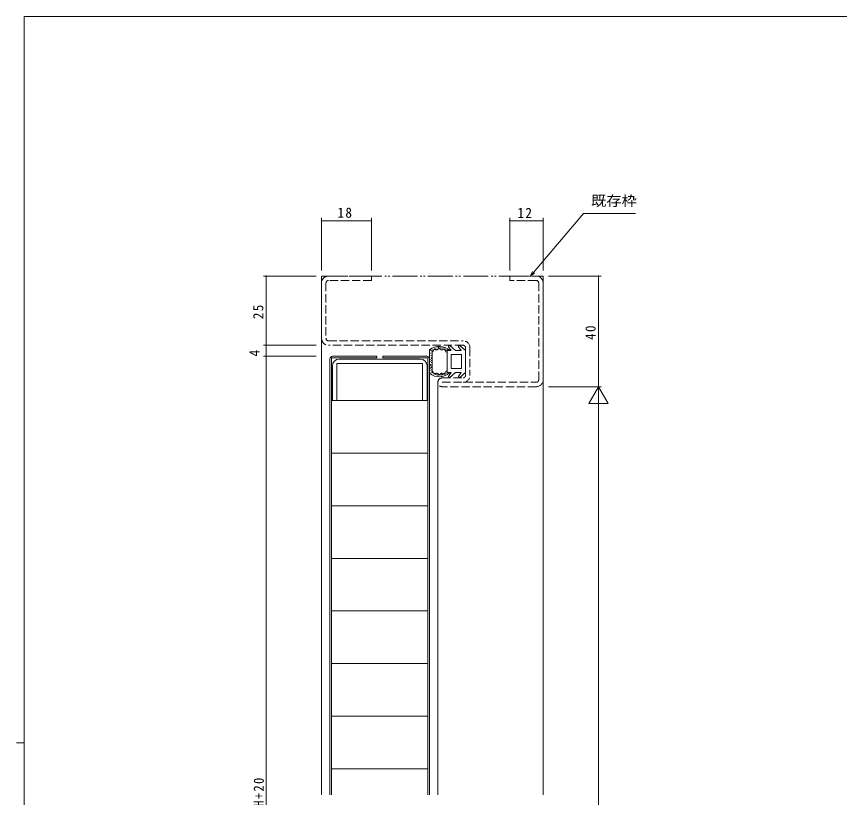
# Model space of a CAD drawing. Units: millimetres on the paper. Extents: x -420 to 373, y -297 to 267.
# Drawn here: x -420.5 to -123.3, y -17.8 to 264.4 of the extents above; entities that cross this region are included whole.
import ezdxf
from ezdxf.enums import TextEntityAlignment as Align

# ---------------------------------------------------------------- set-up
doc = ezdxf.new("R2010")
doc.units = ezdxf.units.MM
doc.linetypes.add('DASHED3', pattern=[4, 3, -1])
doc.linetypes.add('DOUBLE_CHAIN2', pattern=[12.8, 9, -1, 0.6, -0.6, 0.6, -1])
for name, color, linetype, lineweight in [('0-1_USER1', 7, 'Continuous', 9), ('0-3_YKK_11', 7, 'DASHED3', 9), ('0-4_YKK_12', 2, 'DOUBLE_CHAIN2', 9), ('0-5_YSS_K', 4, 'Continuous', 9), ('0-7_YKK_D', 6, 'Continuous', 9)]:
    doc.layers.add(name, color=color, linetype=linetype, lineweight=lineweight)
doc.styles.add('ＭＳ ゴシック', font='')
doc.styles.get('ＭＳ ゴシック').set_extended_font_data('MS Gothic')

msp = doc.modelspace()

# ---------------------------------------------------------------- linework, layer by layer
at = {"layer": '0-1_USER1'}
for p, q in [((-417.7, -260.6), (-417.7, 264.4)), ((352.3, 264.4), (-417.7, 264.4)), ((-420.5, 1.9), (-417.7, 1.9))]:
    msp.add_line(p, q, dxfattribs=at)
at = {"layer": '0-3_YKK_11'}
for p, q in [((-307.825, 170.609), (-292.325, 170.609)), ((-292.325, 170.609), (-292.325, 169.009)), ((-242.325, 169.009), (-242.325, 170.609)), ((-242.325, 170.609), (-232.825, 170.609)), ((-310.325, 148.109), (-310.325, 168.109)), ((-308.725, 168.109), (-308.725, 148.109)), ((-292.325, 169.009), (-307.825, 169.009)), ((-232.825, 169.009), (-242.325, 169.009)), ((-231.925, 133.109), (-231.925, 168.109)), ((-230.325, 168.109), (-230.325, 133.109)), ((-307.825, 147.209), (-259.225, 147.209)), ((-259.225, 145.609), (-307.825, 145.609)), ((-258.325, 134.709), (-258.325, 144.709)), ((-256.725, 144.709), (-256.725, 134.709)), ((-266.725, 133.809), (-259.225, 133.809)), ((-266.725, 132.209), (-232.825, 132.209)), ((-232.825, 130.609), (-266.725, 130.609))]:
    msp.add_line(p, q, dxfattribs=at)
at = {"layer": '0-3_YKK_11', "linetype": 'Continuous'}
for p, q in [((-274.725, 140.609), (-303.925, 140.609)), ((-306.425, 138.109), (-306.425, 125.609)), ((-304.825, 125.609), (-304.825, 139.009)), ((-304.825, 139.009), (-273.825, 139.009)), ((-273.825, 139.009), (-273.825, 125.609)), ((-272.225, 125.609), (-272.225, 138.109)), ((-306.425, 125.609), (-304.825, 125.609)), ((-273.825, 125.609), (-272.225, 125.609))]:
    msp.add_line(p, q, dxfattribs=at)
at = {"layer": '0-3_YKK_11'}
for centre, radius, start, end in [((-307.825, 168.109), 2.5, 89.99997, 180.00002), ((-232.825, 168.109), 2.5, 359.99998, 89.99997), ((-307.825, 168.109), 0.9, 89.99997, 180.00002), ((-232.825, 168.109), 0.9, 359.99998, 89.99997), ((-307.825, 148.109), 2.5, 179.99966, 270), ((-307.825, 148.109), 0.9, 180.00002, 270), ((-259.225, 144.709), 2.5, 359.99998, 89.99997), ((-259.225, 144.709), 0.9, 359.99998, 89.99997), ((-266.725, 132.209), 1.6, 89.99945, 270), ((-259.225, 134.709), 0.9, 270.00098, 359.99998), ((-259.225, 134.709), 2.5, 270, 359.99998), ((-232.825, 133.109), 0.9, 270, 359.99998), ((-232.825, 133.109), 2.5, 270, 359.99998)]:
    msp.add_arc(centre, radius, start, end, dxfattribs=at)
at = {"layer": '0-3_YKK_11', "linetype": 'Continuous'}
for centre, start, end in [((-303.925, 138.109), 90, 179.99998), ((-274.725, 138.109), 0, 89.99998)]:
    msp.add_arc(centre, 2.5, start, end, dxfattribs=at)
at = {"layer": '0-4_YKK_12'}
msp.add_line((-310.325, 170.609), (-230.325, 170.609), dxfattribs=at)
at = {"layer": '0-4_YKK_12', "linetype": 'Continuous'}
for p, q in [((-310.325, 170.604), (-310.325, -16.891)), ((-230.325, 170.609), (-230.325, -16.891)), ((-268.325, 132.209), (-268.325, -16.891))]:
    msp.add_line(p, q, dxfattribs=at)
at = {"layer": '0-5_YSS_K'}
for p, q in [((-271.325, 143.951), (-271.325, 135.466)), ((-271.292, 143.313), (-271.292, 143.513)), ((-271.029, 143.742), (-271.029, 143.942)), ((-270.917, 142.632), (-270.917, 142.832)), ((-270.631, 143.436), (-270.631, 143.636)), ((-270.528, 143.623), (-270.528, 143.823)), ((-270.421, 144.041), (-270.421, 144.241)), ((-270.214, 143.284), (-270.325, 143.228)), ((-270.325, 136.189), (-270.325, 143.228)), ((-270.166, 143.32), (-270.214, 143.284)), ((-270.182, 143.504), (-270.182, 143.704)), ((-270.121, 143.362), (-270.166, 143.32)), ((-270.041, 143.462), (-270.121, 143.362)), ((-269.907, 143.694), (-270.041, 143.462)), ((-269.944, 143.909), (-269.944, 144.109)), ((-269.779, 143.913), (-269.907, 143.694)), ((-269.707, 143.996), (-269.779, 143.913)), ((-269.667, 144.027), (-269.707, 143.996)), ((-269.624, 144.051), (-269.667, 144.027)), ((-269.578, 144.066), (-269.624, 144.051)), ((-269.528, 144.072), (-269.578, 144.066)), ((-269.419, 144.065), (-269.528, 144.072)), ((-269.301, 144.039), (-269.419, 144.065)), ((-269.407, 144.315), (-269.407, 144.515)), ((-269.177, 144.003), (-269.301, 144.039)), ((-268.918, 143.933), (-269.177, 144.003)), ((-269.025, 144.1), (-269.025, 144.3)), ((-268.789, 143.917), (-268.918, 143.933)), ((-268.664, 143.926), (-268.789, 143.917)), ((-268.691, 144.518), (-268.691, 144.718)), ((-268.545, 143.965), (-268.664, 143.926)), ((-268.432, 144.028), (-268.545, 143.965)), ((-268.22, 144.19), (-268.432, 144.028)), ((-268.274, 144.542), (-268.274, 144.742)), ((-268.02, 144.341), (-268.22, 144.19)), ((-268.131, 144.84), (-268.131, 145.04)), ((-267.922, 144.39), (-268.02, 144.341)), ((-267.874, 144.403), (-267.922, 144.39)), ((-267.825, 144.409), (-267.874, 144.403)), ((-267.777, 144.405), (-267.825, 144.409)), ((-267.728, 144.392), (-267.777, 144.405)), ((-267.63, 144.346), (-267.728, 144.392)), ((-267.53, 144.278), (-267.63, 144.346)), ((-267.594, 144.876), (-267.594, 145.076)), ((-267.428, 144.198), (-267.53, 144.278)), ((-267.451, 144.673), (-267.451, 144.873)), ((-267.215, 144.035), (-267.428, 144.198)), ((-267.103, 143.969), (-267.215, 144.035)), ((-266.987, 143.926), (-267.103, 143.969)), ((-266.865, 143.911), (-266.987, 143.926)), ((-266.95, 144.267), (-266.95, 144.467)), ((-266.74, 143.92), (-266.865, 143.911)), ((-266.842, 144.828), (-266.842, 145.028)), ((-266.488, 143.979), (-266.74, 143.92)), ((-266.245, 144.042), (-266.488, 143.979)), ((-266.429, 144.471), (-266.429, 144.67)), ((-266.132, 144.057), (-266.245, 144.042)), ((-266.078, 144.057), (-266.132, 144.057)), ((-266.027, 144.051), (-266.078, 144.057)), ((-265.978, 144.038), (-266.027, 144.051)), ((-265.931, 144.018), (-265.978, 144.038)), ((-265.844, 143.96), (-265.931, 144.018)), ((-265.865, 144.412), (-265.865, 144.612)), ((-265.765, 143.88), (-265.844, 143.96)), ((-265.692, 143.782), (-265.765, 143.88)), ((-265.559, 143.547), (-265.692, 143.782)), ((-265.69, 143.931), (-265.69, 144.131)), ((-265.436, 143.284), (-265.559, 143.547)), ((-265.361, 143.638), (-265.361, 143.838)), ((-265.025, 143.709), (-265.025, 139.709)), ((-263.545, 143.709), (-265.025, 143.709)), ((-264.986, 143.99), (-264.986, 144.19)), ((-263.545, 143.709), (-264.446, 145.056)), ((-261.925, 143.709), (-264.004, 145.453)), ((-259.945, 143.709), (-261.925, 143.709)), ((-259.945, 143.709), (-260.846, 145.056)), ((-258.325, 143.709), (-260.404, 145.453)), ((-258.325, 143.709), (-258.325, 135.709)), ((-307.325, 140.609), (-307.325, -16.891)), ((-290.425, 141.009), (-306.725, 141.009)), ((-306.725, 141.009), (-306.725, -16.891)), ((-306.325, 141.609), (-290.425, 141.609)), ((-290.425, 141.609), (-290.425, 141.009)), ((-288.225, 141.609), (-288.225, 141.009)), ((-272.325, 141.609), (-288.225, 141.609)), ((-288.225, 141.009), (-271.925, 141.009)), ((-271.925, 141.009), (-271.925, -16.891)), ((-271.325, 140.609), (-271.325, -16.891)), ((-271.006, 139.576), (-271.006, 139.776)), ((-270.935, 140.309), (-270.935, 140.509)), ((-270.845, 141.721), (-270.845, 141.921)), ((-270.792, 141.131), (-270.792, 141.331)), ((-270.649, 140.702), (-270.649, 140.902)), ((-270.595, 140.023), (-270.595, 140.223)), ((-270.452, 141.792), (-270.452, 141.992)), ((-265.025, 135.709), (-265.025, 139.709)), ((-259.825, 142.209), (-263.525, 142.209)), ((-263.525, 137.209), (-263.525, 142.209)), ((-259.825, 137.209), (-259.825, 142.209)), ((-271.024, 137.235), (-271.024, 137.435)), ((-270.971, 138.307), (-270.971, 138.507)), ((-270.828, 138.575), (-270.828, 138.775)), ((-270.756, 137.503), (-270.756, 137.703)), ((-270.738, 137.95), (-270.738, 138.15)), ((-270.595, 139.236), (-270.595, 139.436)), ((-270.542, 136.788), (-270.542, 136.988)), ((-259.825, 137.209), (-263.525, 137.209)), ((-271.172, 135.726), (-271.172, 135.926)), ((-270.828, 136.502), (-270.828, 136.702)), ((-270.624, 135.822), (-270.624, 136.022)), ((-270.54, 135.476), (-270.54, 135.676)), ((-270.325, 136.189), (-270.214, 136.133)), ((-270.242, 135.667), (-270.242, 135.867)), ((-270.214, 136.133), (-270.166, 136.097)), ((-270.166, 136.097), (-270.121, 136.055)), ((-270.121, 136.055), (-270.041, 135.955)), ((-270.041, 135.955), (-269.907, 135.723)), ((-269.907, 135.723), (-269.779, 135.505)), ((-269.801, 135.142), (-269.801, 135.342)), ((-269.779, 135.505), (-269.707, 135.421)), ((-269.707, 135.421), (-269.667, 135.39)), ((-269.667, 135.39), (-269.624, 135.366)), ((-269.624, 135.366), (-269.578, 135.352)), ((-269.578, 135.352), (-269.528, 135.345)), ((-269.528, 135.345), (-269.419, 135.352)), ((-269.419, 135.352), (-269.301, 135.378)), ((-269.335, 135.201), (-269.335, 135.402)), ((-269.323, 134.927), (-269.323, 135.127)), ((-269.301, 135.378), (-269.177, 135.414)), ((-269.177, 135.414), (-268.918, 135.484)), ((-269.097, 135.166), (-269.097, 135.366)), ((-268.918, 135.484), (-268.789, 135.5)), ((-268.789, 135.5), (-268.664, 135.491)), ((-268.727, 134.76), (-268.727, 134.96)), ((-268.664, 135.491), (-268.545, 135.453)), ((-268.596, 135.034), (-268.596, 135.234)), ((-268.545, 135.453), (-268.432, 135.39)), ((-268.432, 135.39), (-268.22, 135.228)), ((-268.333, 134.629), (-268.333, 134.829)), ((-268.22, 135.228), (-268.02, 135.077)), ((-268.143, 134.832), (-268.143, 135.032)), ((-268.02, 135.077), (-267.922, 135.028)), ((-267.922, 135.028), (-267.874, 135.014)), ((-267.874, 135.014), (-267.825, 135.009)), ((-267.825, 135.009), (-267.777, 135.013)), ((-267.777, 135.013), (-267.728, 135.025)), ((-267.728, 135.025), (-267.63, 135.072)), ((-267.63, 135.072), (-267.53, 135.139)), ((-267.57, 134.617), (-267.57, 134.817)), ((-267.546, 134.796), (-267.546, 134.996)), ((-267.53, 135.139), (-267.428, 135.22)), ((-267.428, 135.22), (-267.215, 135.383)), ((-267.215, 135.383), (-267.103, 135.448)), ((-267.103, 135.448), (-266.987, 135.491)), ((-267.021, 135.19), (-267.021, 135.39)), ((-266.987, 135.491), (-266.865, 135.506)), ((-266.938, 134.426), (-266.938, 134.626)), ((-266.865, 135.506), (-266.74, 135.497)), ((-266.854, 134.963), (-266.854, 135.163)), ((-266.74, 135.497), (-266.488, 135.438)), ((-266.522, 134.958), (-266.522, 135.158)), ((-266.488, 135.438), (-266.245, 135.375)), ((-266.245, 135.375), (-266.132, 135.36)), ((-266.132, 135.36), (-266.078, 135.36)), ((-266.1, 135.005), (-266.1, 135.205)), ((-266.078, 135.36), (-266.027, 135.366)), ((-266.027, 135.366), (-265.978, 135.38)), ((-265.978, 135.38), (-265.931, 135.4)), ((-265.931, 135.4), (-265.844, 135.458)), ((-265.844, 135.458), (-265.765, 135.538)), ((-265.765, 135.538), (-265.692, 135.635)), ((-265.713, 135.063), (-265.713, 135.263)), ((-265.692, 135.635), (-265.559, 135.87)), ((-265.559, 135.87), (-265.436, 136.133)), ((-265.091, 135.392), (-265.091, 135.592)), ((-263.545, 135.709), (-265.025, 135.709)), ((-263.545, 135.709), (-264.446, 134.361)), ((-261.925, 135.709), (-264.004, 133.964)), ((-259.945, 135.709), (-261.925, 135.709)), ((-259.945, 135.709), (-260.846, 134.361)), ((-258.325, 135.709), (-260.404, 133.964)), ((-306.725, 125.609), (-271.925, 125.609)), ((-306.725, 106.609), (-272.225, 106.609)), ((-306.725, 87.609), (-271.925, 87.609)), ((-306.725, 68.609), (-272.225, 68.609)), ((-306.725, 49.609), (-272.225, 49.609)), ((-306.725, 30.609), (-272.225, 30.609)), ((-306.725, 11.609), (-272.225, 11.609)), ((-306.725, -7.391), (-272.225, -7.391))]:
    msp.add_line(p, q, dxfattribs=at)
for centre, radius, start, end in [((-267.825, 139.709), 5.5, 46.65823, 129.51962), ((-267.825, 139.709), 4.3, 49.3705, 56.24989), ((-264.197, 145.223), 0.3, 49.99756, 213.78885), ((-260.597, 145.223), 0.3, 49.99756, 213.78885), ((-306.325, 140.609), 1, 90, 180), ((-272.325, 140.609), 1, 0, 90), ((-267.825, 139.709), 5.5, 230.48035, 313.34175), ((-267.825, 139.709), 4.3, 303.74989, 310.62927), ((-264.197, 134.194), 0.3, 146.21114, 310.00243), ((-260.597, 134.194), 0.3, 146.21114, 310.00243)]:
    msp.add_arc(centre, radius, start, end, dxfattribs=at)
at = {"layer": '0-7_YKK_D'}
for p, q in [((-310.325, 172.609), (-310.325, 191.609)), ((-310.325, 190.609), (-292.325, 190.609)), ((-292.325, 172.609), (-292.325, 191.609)), ((-242.325, 172.609), (-242.325, 191.609)), ((-242.325, 190.609), (-230.325, 190.609)), ((-233.835, 171.902), (-215.697, 193.152)), ((-230.325, 172.609), (-230.325, 191.609)), ((-215.697, 193.152), (-196.997, 193.152)), ((-312.325, 170.609), (-331.325, 170.609)), ((-330.325, 170.609), (-330.325, 145.609)), ((-234.939, 170.609), (-234.182, 172.197)), ((-234.939, 170.609), (-233.835, 171.902)), ((-233.489, 171.606), (-234.939, 170.609)), ((-228.325, 170.609), (-209.325, 170.609)), ((-210.325, 170.609), (-210.325, 130.609)), ((-312.325, 145.609), (-331.325, 145.609)), ((-312.325, 145.609), (-331.325, 145.609)), ((-330.325, 145.609), (-330.325, 141.609)), ((-312.325, 141.609), (-331.325, 141.609)), ((-312.325, 141.609), (-331.325, 141.609)), ((-330.325, 141.609), (-330.325, -178.391)), ((-228.325, 130.609), (-209.325, 130.609)), ((-228.325, 130.609), (-209.325, 130.609)), ((-210.325, 130.609), (-213.825, 124.546)), ((-210.325, 130.609), (-210.325, 118.484)), ((-210.325, 130.609), (-206.825, 124.546)), ((-213.825, 124.546), (-206.825, 124.546)), ((-210.325, 123.609), (-210.325, -162.391))]:
    msp.add_line(p, q, dxfattribs=at)
for centre, start, end in [((-310.325, 190.609), 0, 180), ((-310.325, 190.609), 180, 0), ((-292.325, 190.609), 0, 180), ((-292.325, 190.609), 180, 0), ((-242.325, 190.609), 0, 180), ((-242.325, 190.609), 180, 0), ((-230.325, 190.609), 0, 180), ((-230.325, 190.609), 180, 0), ((-330.325, 170.609), 90, 270), ((-330.325, 170.609), 270, 90), ((-210.325, 170.609), 90, 270), ((-210.325, 170.609), 270, 90), ((-330.325, 145.609), 90, 270), ((-330.325, 145.609), 90, 270), ((-330.325, 145.609), 270, 90), ((-330.325, 145.609), 270, 90), ((-330.325, 141.609), 90, 270), ((-330.325, 141.609), 90, 270), ((-330.325, 141.609), 270, 90), ((-330.325, 141.609), 270, 90)]:
    msp.add_arc(centre, 0.106, start, end, dxfattribs=at)

# ---------------------------------------------------------------- texts
at = {"layer": '0-7_YKK_D', "color": 3, "style": 'ＭＳ ゴシック', "width": 1.1}
msp.add_text('既存枠', height=3.666, dxfattribs=at).set_placement((-212.997, 194.852), align=Align.BOTTOM_LEFT)
at = {"layer": '0-7_YKK_D', "color": 3, "style": 'ＭＳ ゴシック'}
msp.add_text('4', height=3.666, rotation=90, dxfattribs=at).set_placement((-331.574, 141.514), align=Align.BOTTOM_LEFT)
at = {"layer": '0-7_YKK_D', "color": 3, "char_height": 3.666, "attachment_point": 7, "style": 'ＭＳ ゴシック'}
for s, insert in [('\\T1.21;\\W0.95;18', (-304.59, 191.609)), ('\\T1.21;\\W0.95;12', (-239.578, 191.609))]:
    msp.add_mtext(s, dxfattribs=dict(at, insert=insert))
at = {"layer": '0-7_YKK_D', "color": 3, "char_height": 3.666, "attachment_point": 7, "rotation": 90, "style": 'ＭＳ ゴシック'}
for s, insert in [('\\T1.21;\\W0.95;25', (-331.325, 155.026)), ('\\T1.21;\\W0.95;40', (-211.325, 147.514)), ('\\T1.22;\\W0.9;DH=H+20', (-331.125, -29.331))]:
    msp.add_mtext(s, dxfattribs=dict(at, insert=insert))

doc.saveas('drawing.dxf')
